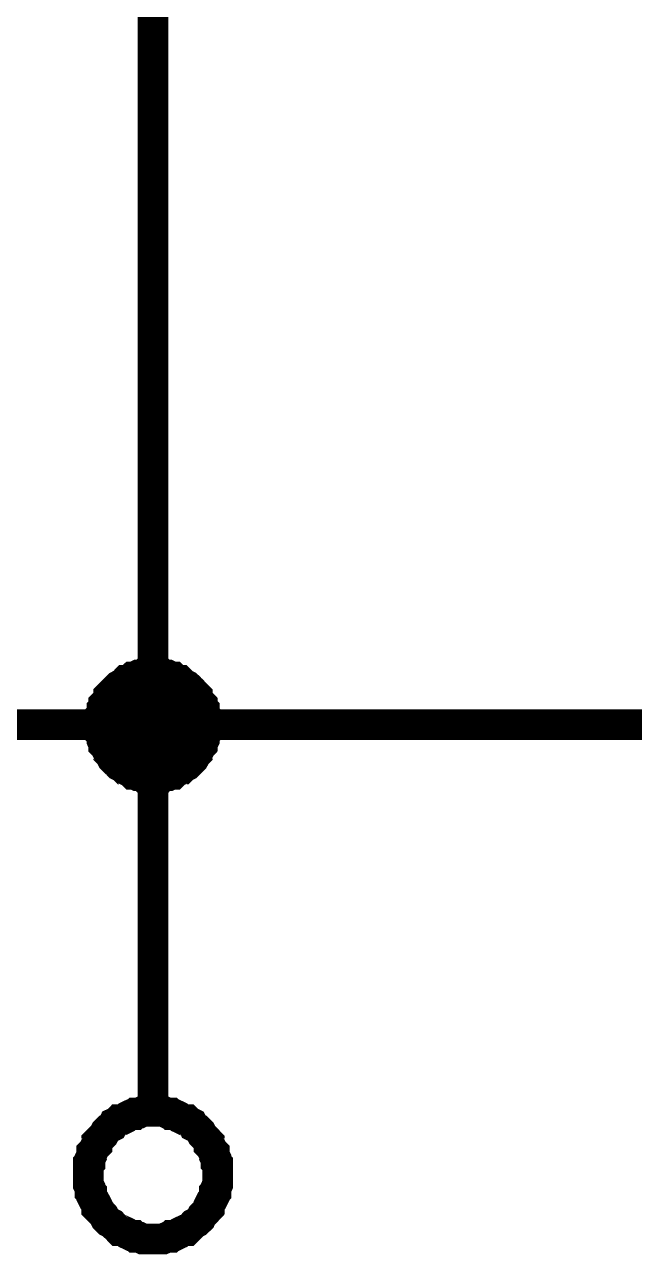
# Model space of a CAD drawing. Header units: millimetres. Extents: x -2024 to 917, y -725 to 13.
# Drawn here: x -1907.67 to -1901.74, y -221.81 to -209.86 of the extents above; entities that cross this region are included whole.
import ezdxf

# ---------------------------------------------------------------- set-up
doc = ezdxf.new("R2010")
doc.units = ezdxf.units.MM

msp = doc.modelspace()

# ---------------------------------------------------------------- linework, layer by layer
at = {"color": 7}
for points, const_width in [([(-1913.916, -216.663), (-1906.419, -216.663), (-1906.419, -201.66), (-1908.918, -201.66)], 0.3), ([(-1906.932, -216.663), (-1906.932, -216.629), (-1906.932, -216.613), (-1906.932, -216.58), (-1906.915, -216.563), (-1906.915, -216.53), (-1906.915, -216.514), (-1906.899, -216.497), (-1906.899, -216.464), (-1906.882, -216.447), (-1906.866, -216.431), (-1906.849, -216.398), (-1906.849, -216.381), (-1906.833, -216.365), (-1906.816, -216.348), (-1906.8, -216.331), (-1906.783, -216.315), (-1906.766, -216.298), (-1906.75, -216.282), (-1906.717, -216.265), (-1906.7, -216.249), (-1906.684, -216.232), (-1906.667, -216.232), (-1906.634, -216.215), (-1906.617, -216.199), (-1906.601, -216.199), (-1906.568, -216.182), (-1906.551, -216.182), (-1906.518, -216.182), (-1906.502, -216.166), (-1906.468, -216.166), (-1906.452, -216.166), (-1906.419, -216.166)], 0.3), ([(-1906.932, -216.663), (-1906.932, -216.629), (-1906.932, -216.613), (-1906.932, -216.58), (-1906.915, -216.563), (-1906.915, -216.53), (-1906.915, -216.514), (-1906.899, -216.497), (-1906.899, -216.464), (-1906.882, -216.447), (-1906.866, -216.431), (-1906.849, -216.398), (-1906.849, -216.381), (-1906.833, -216.365), (-1906.816, -216.348), (-1906.8, -216.331), (-1906.783, -216.315), (-1906.766, -216.298), (-1906.75, -216.282), (-1906.717, -216.265), (-1906.7, -216.249), (-1906.684, -216.232), (-1906.667, -216.232), (-1906.634, -216.215), (-1906.617, -216.199), (-1906.601, -216.199), (-1906.568, -216.182), (-1906.551, -216.182), (-1906.518, -216.182), (-1906.502, -216.166), (-1906.468, -216.166), (-1906.452, -216.166), (-1906.419, -216.166)], 0.3), ([(-1906.932, -216.663), (-1906.932, -216.629), (-1906.932, -216.613), (-1906.932, -216.58), (-1906.915, -216.563), (-1906.915, -216.53), (-1906.915, -216.514), (-1906.899, -216.497), (-1906.899, -216.464), (-1906.882, -216.447), (-1906.866, -216.431), (-1906.849, -216.398), (-1906.849, -216.381), (-1906.833, -216.365), (-1906.816, -216.348), (-1906.8, -216.331), (-1906.783, -216.315), (-1906.766, -216.298), (-1906.75, -216.282), (-1906.717, -216.265), (-1906.7, -216.249), (-1906.684, -216.232), (-1906.667, -216.232), (-1906.634, -216.215), (-1906.617, -216.199), (-1906.601, -216.199), (-1906.568, -216.182), (-1906.551, -216.182), (-1906.518, -216.182), (-1906.502, -216.166), (-1906.468, -216.166), (-1906.452, -216.166), (-1906.419, -216.166)], 0.3), ([(-1906.932, -216.663), (-1906.932, -216.629), (-1906.932, -216.613), (-1906.932, -216.58), (-1906.915, -216.563), (-1906.915, -216.53), (-1906.915, -216.514), (-1906.899, -216.497), (-1906.899, -216.464), (-1906.882, -216.447), (-1906.866, -216.431), (-1906.849, -216.398), (-1906.849, -216.381), (-1906.833, -216.365), (-1906.816, -216.348), (-1906.8, -216.331), (-1906.783, -216.315), (-1906.766, -216.298), (-1906.75, -216.282), (-1906.717, -216.265), (-1906.7, -216.249), (-1906.684, -216.232), (-1906.667, -216.232), (-1906.634, -216.215), (-1906.617, -216.199), (-1906.601, -216.199), (-1906.568, -216.182), (-1906.551, -216.182), (-1906.518, -216.182), (-1906.502, -216.166), (-1906.468, -216.166), (-1906.452, -216.166), (-1906.419, -216.166)], 0.3), ([(-1906.932, -216.663), (-1906.932, -216.629), (-1906.932, -216.613), (-1906.932, -216.58), (-1906.915, -216.563), (-1906.915, -216.53), (-1906.915, -216.514), (-1906.899, -216.497), (-1906.899, -216.464), (-1906.882, -216.447), (-1906.866, -216.431), (-1906.849, -216.398), (-1906.849, -216.381), (-1906.833, -216.365), (-1906.816, -216.348), (-1906.8, -216.331), (-1906.783, -216.315), (-1906.766, -216.298), (-1906.75, -216.282), (-1906.717, -216.265), (-1906.7, -216.249), (-1906.684, -216.232), (-1906.667, -216.232), (-1906.634, -216.215), (-1906.617, -216.199), (-1906.601, -216.199), (-1906.568, -216.182), (-1906.551, -216.182), (-1906.518, -216.182), (-1906.502, -216.166), (-1906.468, -216.166), (-1906.452, -216.166), (-1906.419, -216.166)], 0.3), ([(-1906.932, -216.663), (-1906.932, -216.629), (-1906.932, -216.613), (-1906.932, -216.58), (-1906.915, -216.563), (-1906.915, -216.53), (-1906.915, -216.514), (-1906.899, -216.497), (-1906.899, -216.464), (-1906.882, -216.447), (-1906.866, -216.431), (-1906.849, -216.398), (-1906.849, -216.381), (-1906.833, -216.365), (-1906.816, -216.348), (-1906.8, -216.331), (-1906.783, -216.315), (-1906.766, -216.298), (-1906.75, -216.282), (-1906.717, -216.265), (-1906.7, -216.249), (-1906.684, -216.232), (-1906.667, -216.232), (-1906.634, -216.215), (-1906.617, -216.199), (-1906.601, -216.199), (-1906.568, -216.182), (-1906.551, -216.182), (-1906.518, -216.182), (-1906.502, -216.166), (-1906.468, -216.166), (-1906.452, -216.166), (-1906.419, -216.166)], 0.3), ([(-1906.419, -216.166), (-1906.419, -216.166)], 0.3), ([(-1906.419, -216.166), (-1906.386, -216.166), (-1906.369, -216.166), (-1906.336, -216.166), (-1906.32, -216.182), (-1906.286, -216.182), (-1906.27, -216.182), (-1906.237, -216.199), (-1906.22, -216.199), (-1906.204, -216.215), (-1906.171, -216.232), (-1906.154, -216.232), (-1906.137, -216.249), (-1906.121, -216.265), (-1906.088, -216.282), (-1906.071, -216.298), (-1906.055, -216.315), (-1906.038, -216.331), (-1906.022, -216.348), (-1906.005, -216.365), (-1905.989, -216.381), (-1905.989, -216.398), (-1905.972, -216.431), (-1905.955, -216.447), (-1905.939, -216.464), (-1905.939, -216.497), (-1905.922, -216.514), (-1905.922, -216.53), (-1905.922, -216.563), (-1905.906, -216.58), (-1905.906, -216.613), (-1905.906, -216.629), (-1905.906, -216.663)], 0.3), ([(-1906.419, -216.166), (-1906.419, -216.166)], 0.3), ([(-1906.419, -216.166), (-1906.386, -216.166), (-1906.369, -216.166), (-1906.336, -216.166), (-1906.32, -216.182), (-1906.286, -216.182), (-1906.27, -216.182), (-1906.237, -216.199), (-1906.22, -216.199), (-1906.204, -216.215), (-1906.171, -216.232), (-1906.154, -216.232), (-1906.137, -216.249), (-1906.121, -216.265), (-1906.088, -216.282), (-1906.071, -216.298), (-1906.055, -216.315), (-1906.038, -216.331), (-1906.022, -216.348), (-1906.005, -216.365), (-1905.989, -216.381), (-1905.989, -216.398), (-1905.972, -216.431), (-1905.955, -216.447), (-1905.939, -216.464), (-1905.939, -216.497), (-1905.922, -216.514), (-1905.922, -216.53), (-1905.922, -216.563), (-1905.906, -216.58), (-1905.906, -216.613), (-1905.906, -216.629), (-1905.906, -216.663)], 0.3), ([(-1906.419, -216.166), (-1906.419, -216.166)], 0.3), ([(-1906.419, -216.166), (-1906.386, -216.166), (-1906.369, -216.166), (-1906.336, -216.166), (-1906.32, -216.182), (-1906.286, -216.182), (-1906.27, -216.182), (-1906.237, -216.199), (-1906.22, -216.199), (-1906.204, -216.215), (-1906.171, -216.232), (-1906.154, -216.232), (-1906.137, -216.249), (-1906.121, -216.265), (-1906.088, -216.282), (-1906.071, -216.298), (-1906.055, -216.315), (-1906.038, -216.331), (-1906.022, -216.348), (-1906.005, -216.365), (-1905.989, -216.381), (-1905.989, -216.398), (-1905.972, -216.431), (-1905.955, -216.447), (-1905.939, -216.464), (-1905.939, -216.497), (-1905.922, -216.514), (-1905.922, -216.53), (-1905.922, -216.563), (-1905.906, -216.58), (-1905.906, -216.613), (-1905.906, -216.629), (-1905.906, -216.663)], 0.3), ([(-1906.419, -216.166), (-1906.419, -216.166)], 0.3), ([(-1906.419, -216.166), (-1906.386, -216.166), (-1906.369, -216.166), (-1906.336, -216.166), (-1906.32, -216.182), (-1906.286, -216.182), (-1906.27, -216.182), (-1906.237, -216.199), (-1906.22, -216.199), (-1906.204, -216.215), (-1906.171, -216.232), (-1906.154, -216.232), (-1906.137, -216.249), (-1906.121, -216.265), (-1906.088, -216.282), (-1906.071, -216.298), (-1906.055, -216.315), (-1906.038, -216.331), (-1906.022, -216.348), (-1906.005, -216.365), (-1905.989, -216.381), (-1905.989, -216.398), (-1905.972, -216.431), (-1905.955, -216.447), (-1905.939, -216.464), (-1905.939, -216.497), (-1905.922, -216.514), (-1905.922, -216.53), (-1905.922, -216.563), (-1905.906, -216.58), (-1905.906, -216.613), (-1905.906, -216.629), (-1905.906, -216.663)], 0.3), ([(-1906.419, -216.166), (-1906.419, -216.166)], 0.3), ([(-1906.419, -216.166), (-1906.386, -216.166), (-1906.369, -216.166), (-1906.336, -216.166), (-1906.32, -216.182), (-1906.286, -216.182), (-1906.27, -216.182), (-1906.237, -216.199), (-1906.22, -216.199), (-1906.204, -216.215), (-1906.171, -216.232), (-1906.154, -216.232), (-1906.137, -216.249), (-1906.121, -216.265), (-1906.088, -216.282), (-1906.071, -216.298), (-1906.055, -216.315), (-1906.038, -216.331), (-1906.022, -216.348), (-1906.005, -216.365), (-1905.989, -216.381), (-1905.989, -216.398), (-1905.972, -216.431), (-1905.955, -216.447), (-1905.939, -216.464), (-1905.939, -216.497), (-1905.922, -216.514), (-1905.922, -216.53), (-1905.922, -216.563), (-1905.906, -216.58), (-1905.906, -216.613), (-1905.906, -216.629), (-1905.906, -216.663)], 0.3), ([(-1906.419, -216.166), (-1906.419, -216.166)], 0.3), ([(-1906.419, -216.166), (-1906.386, -216.166), (-1906.369, -216.166), (-1906.336, -216.166), (-1906.32, -216.182), (-1906.286, -216.182), (-1906.27, -216.182), (-1906.237, -216.199), (-1906.22, -216.199), (-1906.204, -216.215), (-1906.171, -216.232), (-1906.154, -216.232), (-1906.137, -216.249), (-1906.121, -216.265), (-1906.088, -216.282), (-1906.071, -216.298), (-1906.055, -216.315), (-1906.038, -216.331), (-1906.022, -216.348), (-1906.005, -216.365), (-1905.989, -216.381), (-1905.989, -216.398), (-1905.972, -216.431), (-1905.955, -216.447), (-1905.939, -216.464), (-1905.939, -216.497), (-1905.922, -216.514), (-1905.922, -216.53), (-1905.922, -216.563), (-1905.906, -216.58), (-1905.906, -216.613), (-1905.906, -216.629), (-1905.906, -216.663)], 0.3), ([(-1906.932, -216.663), (-1906.932, -216.629), (-1906.932, -216.613), (-1906.932, -216.58), (-1906.915, -216.563), (-1906.915, -216.53), (-1906.915, -216.514), (-1906.899, -216.497), (-1906.899, -216.464), (-1906.882, -216.447), (-1906.866, -216.431), (-1906.849, -216.398), (-1906.849, -216.381), (-1906.833, -216.365), (-1906.816, -216.348), (-1906.8, -216.331), (-1906.783, -216.315), (-1906.766, -216.298), (-1906.75, -216.282), (-1906.717, -216.265), (-1906.7, -216.249), (-1906.684, -216.232), (-1906.667, -216.232), (-1906.634, -216.215), (-1906.617, -216.199), (-1906.601, -216.199), (-1906.568, -216.182), (-1906.551, -216.182), (-1906.518, -216.182), (-1906.502, -216.166), (-1906.468, -216.166), (-1906.452, -216.166), (-1906.419, -216.166)], 0.0991), ([(-1906.932, -216.663), (-1906.932, -216.629), (-1906.932, -216.613), (-1906.932, -216.58), (-1906.915, -216.563), (-1906.915, -216.53), (-1906.915, -216.514), (-1906.899, -216.497), (-1906.899, -216.464), (-1906.882, -216.447), (-1906.866, -216.431), (-1906.849, -216.398), (-1906.849, -216.381), (-1906.833, -216.365), (-1906.816, -216.348), (-1906.8, -216.331), (-1906.783, -216.315), (-1906.766, -216.298), (-1906.75, -216.282), (-1906.717, -216.265), (-1906.7, -216.249), (-1906.684, -216.232), (-1906.667, -216.232), (-1906.634, -216.215), (-1906.617, -216.199), (-1906.601, -216.199), (-1906.568, -216.182), (-1906.551, -216.182), (-1906.518, -216.182), (-1906.502, -216.166), (-1906.468, -216.166), (-1906.452, -216.166), (-1906.419, -216.166)], 0.0991), ([(-1906.932, -216.663), (-1906.932, -216.629), (-1906.932, -216.613), (-1906.932, -216.58), (-1906.915, -216.563), (-1906.915, -216.53), (-1906.915, -216.514), (-1906.899, -216.497), (-1906.899, -216.464), (-1906.882, -216.447), (-1906.866, -216.431), (-1906.849, -216.398), (-1906.849, -216.381), (-1906.833, -216.365), (-1906.816, -216.348), (-1906.8, -216.331), (-1906.783, -216.315), (-1906.766, -216.298), (-1906.75, -216.282), (-1906.717, -216.265), (-1906.7, -216.249), (-1906.684, -216.232), (-1906.667, -216.232), (-1906.634, -216.215), (-1906.617, -216.199), (-1906.601, -216.199), (-1906.568, -216.182), (-1906.551, -216.182), (-1906.518, -216.182), (-1906.502, -216.166), (-1906.468, -216.166), (-1906.452, -216.166), (-1906.419, -216.166)], 0.0991), ([(-1906.932, -216.663), (-1906.932, -216.629), (-1906.932, -216.613), (-1906.932, -216.58), (-1906.915, -216.563), (-1906.915, -216.53), (-1906.915, -216.514), (-1906.899, -216.497), (-1906.899, -216.464), (-1906.882, -216.447), (-1906.866, -216.431), (-1906.849, -216.398), (-1906.849, -216.381), (-1906.833, -216.365), (-1906.816, -216.348), (-1906.8, -216.331), (-1906.783, -216.315), (-1906.766, -216.298), (-1906.75, -216.282), (-1906.717, -216.265), (-1906.7, -216.249), (-1906.684, -216.232), (-1906.667, -216.232), (-1906.634, -216.215), (-1906.617, -216.199), (-1906.601, -216.199), (-1906.568, -216.182), (-1906.551, -216.182), (-1906.518, -216.182), (-1906.502, -216.166), (-1906.468, -216.166), (-1906.452, -216.166), (-1906.419, -216.166)], 0.0991), ([(-1906.932, -216.663), (-1906.932, -216.629), (-1906.932, -216.613), (-1906.932, -216.58), (-1906.915, -216.563), (-1906.915, -216.53), (-1906.915, -216.514), (-1906.899, -216.497), (-1906.899, -216.464), (-1906.882, -216.447), (-1906.866, -216.431), (-1906.849, -216.398), (-1906.849, -216.381), (-1906.833, -216.365), (-1906.816, -216.348), (-1906.8, -216.331), (-1906.783, -216.315), (-1906.766, -216.298), (-1906.75, -216.282), (-1906.717, -216.265), (-1906.7, -216.249), (-1906.684, -216.232), (-1906.667, -216.232), (-1906.634, -216.215), (-1906.617, -216.199), (-1906.601, -216.199), (-1906.568, -216.182), (-1906.551, -216.182), (-1906.518, -216.182), (-1906.502, -216.166), (-1906.468, -216.166), (-1906.452, -216.166), (-1906.419, -216.166)], 0.0991), ([(-1906.932, -216.663), (-1906.932, -216.629), (-1906.932, -216.613), (-1906.932, -216.58), (-1906.915, -216.563), (-1906.915, -216.53), (-1906.915, -216.514), (-1906.899, -216.497), (-1906.899, -216.464), (-1906.882, -216.447), (-1906.866, -216.431), (-1906.849, -216.398), (-1906.849, -216.381), (-1906.833, -216.365), (-1906.816, -216.348), (-1906.8, -216.331), (-1906.783, -216.315), (-1906.766, -216.298), (-1906.75, -216.282), (-1906.717, -216.265), (-1906.7, -216.249), (-1906.684, -216.232), (-1906.667, -216.232), (-1906.634, -216.215), (-1906.617, -216.199), (-1906.601, -216.199), (-1906.568, -216.182), (-1906.551, -216.182), (-1906.518, -216.182), (-1906.502, -216.166), (-1906.468, -216.166), (-1906.452, -216.166), (-1906.419, -216.166)], 0.0991), ([(-1906.419, -216.166), (-1906.419, -216.166)], 0.0991), ([(-1906.419, -216.166), (-1906.386, -216.166), (-1906.369, -216.166), (-1906.336, -216.166), (-1906.32, -216.182), (-1906.286, -216.182), (-1906.27, -216.182), (-1906.237, -216.199), (-1906.22, -216.199), (-1906.204, -216.215), (-1906.171, -216.232), (-1906.154, -216.232), (-1906.137, -216.249), (-1906.121, -216.265), (-1906.088, -216.282), (-1906.071, -216.298), (-1906.055, -216.315), (-1906.038, -216.331), (-1906.022, -216.348), (-1906.005, -216.365), (-1905.989, -216.381), (-1905.989, -216.398), (-1905.972, -216.431), (-1905.955, -216.447), (-1905.939, -216.464), (-1905.939, -216.497), (-1905.922, -216.514), (-1905.922, -216.53), (-1905.922, -216.563), (-1905.906, -216.58), (-1905.906, -216.613), (-1905.906, -216.629), (-1905.906, -216.663)], 0.0991), ([(-1906.419, -216.166), (-1906.419, -216.166)], 0.0991), ([(-1906.419, -216.166), (-1906.386, -216.166), (-1906.369, -216.166), (-1906.336, -216.166), (-1906.32, -216.182), (-1906.286, -216.182), (-1906.27, -216.182), (-1906.237, -216.199), (-1906.22, -216.199), (-1906.204, -216.215), (-1906.171, -216.232), (-1906.154, -216.232), (-1906.137, -216.249), (-1906.121, -216.265), (-1906.088, -216.282), (-1906.071, -216.298), (-1906.055, -216.315), (-1906.038, -216.331), (-1906.022, -216.348), (-1906.005, -216.365), (-1905.989, -216.381), (-1905.989, -216.398), (-1905.972, -216.431), (-1905.955, -216.447), (-1905.939, -216.464), (-1905.939, -216.497), (-1905.922, -216.514), (-1905.922, -216.53), (-1905.922, -216.563), (-1905.906, -216.58), (-1905.906, -216.613), (-1905.906, -216.629), (-1905.906, -216.663)], 0.0991), ([(-1906.419, -216.166), (-1906.419, -216.166)], 0.0991), ([(-1906.419, -216.166), (-1906.386, -216.166), (-1906.369, -216.166), (-1906.336, -216.166), (-1906.32, -216.182), (-1906.286, -216.182), (-1906.27, -216.182), (-1906.237, -216.199), (-1906.22, -216.199), (-1906.204, -216.215), (-1906.171, -216.232), (-1906.154, -216.232), (-1906.137, -216.249), (-1906.121, -216.265), (-1906.088, -216.282), (-1906.071, -216.298), (-1906.055, -216.315), (-1906.038, -216.331), (-1906.022, -216.348), (-1906.005, -216.365), (-1905.989, -216.381), (-1905.989, -216.398), (-1905.972, -216.431), (-1905.955, -216.447), (-1905.939, -216.464), (-1905.939, -216.497), (-1905.922, -216.514), (-1905.922, -216.53), (-1905.922, -216.563), (-1905.906, -216.58), (-1905.906, -216.613), (-1905.906, -216.629), (-1905.906, -216.663)], 0.0991), ([(-1906.419, -216.166), (-1906.419, -216.166)], 0.0991), ([(-1906.419, -216.166), (-1906.386, -216.166), (-1906.369, -216.166), (-1906.336, -216.166), (-1906.32, -216.182), (-1906.286, -216.182), (-1906.27, -216.182), (-1906.237, -216.199), (-1906.22, -216.199), (-1906.204, -216.215), (-1906.171, -216.232), (-1906.154, -216.232), (-1906.137, -216.249), (-1906.121, -216.265), (-1906.088, -216.282), (-1906.071, -216.298), (-1906.055, -216.315), (-1906.038, -216.331), (-1906.022, -216.348), (-1906.005, -216.365), (-1905.989, -216.381), (-1905.989, -216.398), (-1905.972, -216.431), (-1905.955, -216.447), (-1905.939, -216.464), (-1905.939, -216.497), (-1905.922, -216.514), (-1905.922, -216.53), (-1905.922, -216.563), (-1905.906, -216.58), (-1905.906, -216.613), (-1905.906, -216.629), (-1905.906, -216.663)], 0.0991), ([(-1906.419, -216.166), (-1906.419, -216.166)], 0.0991), ([(-1906.419, -216.166), (-1906.386, -216.166), (-1906.369, -216.166), (-1906.336, -216.166), (-1906.32, -216.182), (-1906.286, -216.182), (-1906.27, -216.182), (-1906.237, -216.199), (-1906.22, -216.199), (-1906.204, -216.215), (-1906.171, -216.232), (-1906.154, -216.232), (-1906.137, -216.249), (-1906.121, -216.265), (-1906.088, -216.282), (-1906.071, -216.298), (-1906.055, -216.315), (-1906.038, -216.331), (-1906.022, -216.348), (-1906.005, -216.365), (-1905.989, -216.381), (-1905.989, -216.398), (-1905.972, -216.431), (-1905.955, -216.447), (-1905.939, -216.464), (-1905.939, -216.497), (-1905.922, -216.514), (-1905.922, -216.53), (-1905.922, -216.563), (-1905.906, -216.58), (-1905.906, -216.613), (-1905.906, -216.629), (-1905.906, -216.663)], 0.0991), ([(-1906.419, -216.166), (-1906.419, -216.166)], 0.0991), ([(-1906.419, -216.166), (-1906.386, -216.166), (-1906.369, -216.166), (-1906.336, -216.166), (-1906.32, -216.182), (-1906.286, -216.182), (-1906.27, -216.182), (-1906.237, -216.199), (-1906.22, -216.199), (-1906.204, -216.215), (-1906.171, -216.232), (-1906.154, -216.232), (-1906.137, -216.249), (-1906.121, -216.265), (-1906.088, -216.282), (-1906.071, -216.298), (-1906.055, -216.315), (-1906.038, -216.331), (-1906.022, -216.348), (-1906.005, -216.365), (-1905.989, -216.381), (-1905.989, -216.398), (-1905.972, -216.431), (-1905.955, -216.447), (-1905.939, -216.464), (-1905.939, -216.497), (-1905.922, -216.514), (-1905.922, -216.53), (-1905.922, -216.563), (-1905.906, -216.58), (-1905.906, -216.613), (-1905.906, -216.629), (-1905.906, -216.663)], 0.0991), ([(-1906.419, -217.176), (-1906.452, -217.176), (-1906.468, -217.176), (-1906.502, -217.176), (-1906.518, -217.159), (-1906.551, -217.159), (-1906.568, -217.159), (-1906.601, -217.143), (-1906.617, -217.143), (-1906.634, -217.126), (-1906.667, -217.11), (-1906.684, -217.093), (-1906.7, -217.093), (-1906.717, -217.077), (-1906.75, -217.06), (-1906.766, -217.043), (-1906.783, -217.027), (-1906.8, -217.01), (-1906.816, -216.994), (-1906.833, -216.961), (-1906.849, -216.944), (-1906.849, -216.928), (-1906.866, -216.911), (-1906.882, -216.878), (-1906.899, -216.861), (-1906.899, -216.845), (-1906.915, -216.812), (-1906.915, -216.795), (-1906.915, -216.762), (-1906.932, -216.745), (-1906.932, -216.712), (-1906.932, -216.696), (-1906.932, -216.663)], 0.3), ([(-1906.932, -216.663), (-1906.932, -216.663)], 0.3), ([(-1906.419, -217.176), (-1906.452, -217.176), (-1906.468, -217.176), (-1906.502, -217.176), (-1906.518, -217.159), (-1906.551, -217.159), (-1906.568, -217.159), (-1906.601, -217.143), (-1906.617, -217.143), (-1906.634, -217.126), (-1906.667, -217.11), (-1906.684, -217.093), (-1906.7, -217.093), (-1906.717, -217.077), (-1906.75, -217.06), (-1906.766, -217.043), (-1906.783, -217.027), (-1906.8, -217.01), (-1906.816, -216.994), (-1906.833, -216.961), (-1906.849, -216.944), (-1906.849, -216.928), (-1906.866, -216.911), (-1906.882, -216.878), (-1906.899, -216.861), (-1906.899, -216.845), (-1906.915, -216.812), (-1906.915, -216.795), (-1906.915, -216.762), (-1906.932, -216.745), (-1906.932, -216.712), (-1906.932, -216.696), (-1906.932, -216.663)], 0.3), ([(-1906.932, -216.663), (-1906.932, -216.663)], 0.3), ([(-1906.419, -217.176), (-1906.452, -217.176), (-1906.468, -217.176), (-1906.502, -217.176), (-1906.518, -217.159), (-1906.551, -217.159), (-1906.568, -217.159), (-1906.601, -217.143), (-1906.617, -217.143), (-1906.634, -217.126), (-1906.667, -217.11), (-1906.684, -217.093), (-1906.7, -217.093), (-1906.717, -217.077), (-1906.75, -217.06), (-1906.766, -217.043), (-1906.783, -217.027), (-1906.8, -217.01), (-1906.816, -216.994), (-1906.833, -216.961), (-1906.849, -216.944), (-1906.849, -216.928), (-1906.866, -216.911), (-1906.882, -216.878), (-1906.899, -216.861), (-1906.899, -216.845), (-1906.915, -216.812), (-1906.915, -216.795), (-1906.915, -216.762), (-1906.932, -216.745), (-1906.932, -216.712), (-1906.932, -216.696), (-1906.932, -216.663)], 0.3), ([(-1906.932, -216.663), (-1906.932, -216.663)], 0.3), ([(-1906.419, -217.176), (-1906.452, -217.176), (-1906.468, -217.176), (-1906.502, -217.176), (-1906.518, -217.159), (-1906.551, -217.159), (-1906.568, -217.159), (-1906.601, -217.143), (-1906.617, -217.143), (-1906.634, -217.126), (-1906.667, -217.11), (-1906.684, -217.093), (-1906.7, -217.093), (-1906.717, -217.077), (-1906.75, -217.06), (-1906.766, -217.043), (-1906.783, -217.027), (-1906.8, -217.01), (-1906.816, -216.994), (-1906.833, -216.961), (-1906.849, -216.944), (-1906.849, -216.928), (-1906.866, -216.911), (-1906.882, -216.878), (-1906.899, -216.861), (-1906.899, -216.845), (-1906.915, -216.812), (-1906.915, -216.795), (-1906.915, -216.762), (-1906.932, -216.745), (-1906.932, -216.712), (-1906.932, -216.696), (-1906.932, -216.663)], 0.3), ([(-1906.932, -216.663), (-1906.932, -216.663)], 0.3), ([(-1906.419, -217.176), (-1906.452, -217.176), (-1906.468, -217.176), (-1906.502, -217.176), (-1906.518, -217.159), (-1906.551, -217.159), (-1906.568, -217.159), (-1906.601, -217.143), (-1906.617, -217.143), (-1906.634, -217.126), (-1906.667, -217.11), (-1906.684, -217.093), (-1906.7, -217.093), (-1906.717, -217.077), (-1906.75, -217.06), (-1906.766, -217.043), (-1906.783, -217.027), (-1906.8, -217.01), (-1906.816, -216.994), (-1906.833, -216.961), (-1906.849, -216.944), (-1906.849, -216.928), (-1906.866, -216.911), (-1906.882, -216.878), (-1906.899, -216.861), (-1906.899, -216.845), (-1906.915, -216.812), (-1906.915, -216.795), (-1906.915, -216.762), (-1906.932, -216.745), (-1906.932, -216.712), (-1906.932, -216.696), (-1906.932, -216.663)], 0.3), ([(-1906.932, -216.663), (-1906.932, -216.663)], 0.3), ([(-1906.419, -217.176), (-1906.452, -217.176), (-1906.468, -217.176), (-1906.502, -217.176), (-1906.518, -217.159), (-1906.551, -217.159), (-1906.568, -217.159), (-1906.601, -217.143), (-1906.617, -217.143), (-1906.634, -217.126), (-1906.667, -217.11), (-1906.684, -217.093), (-1906.7, -217.093), (-1906.717, -217.077), (-1906.75, -217.06), (-1906.766, -217.043), (-1906.783, -217.027), (-1906.8, -217.01), (-1906.816, -216.994), (-1906.833, -216.961), (-1906.849, -216.944), (-1906.849, -216.928), (-1906.866, -216.911), (-1906.882, -216.878), (-1906.899, -216.861), (-1906.899, -216.845), (-1906.915, -216.812), (-1906.915, -216.795), (-1906.915, -216.762), (-1906.932, -216.745), (-1906.932, -216.712), (-1906.932, -216.696), (-1906.932, -216.663)], 0.3), ([(-1906.932, -216.663), (-1906.932, -216.663)], 0.3), ([(-1905.906, -216.663), (-1905.906, -216.696), (-1905.906, -216.712), (-1905.906, -216.745), (-1905.922, -216.762), (-1905.922, -216.795), (-1905.922, -216.812), (-1905.939, -216.845), (-1905.939, -216.861), (-1905.955, -216.878), (-1905.972, -216.911), (-1905.989, -216.928), (-1905.989, -216.944), (-1906.005, -216.961), (-1906.022, -216.994), (-1906.038, -217.01), (-1906.055, -217.027), (-1906.071, -217.043), (-1906.088, -217.06), (-1906.121, -217.077), (-1906.137, -217.093), (-1906.154, -217.093), (-1906.171, -217.11), (-1906.204, -217.126), (-1906.22, -217.143), (-1906.237, -217.143), (-1906.27, -217.159), (-1906.286, -217.159), (-1906.32, -217.159), (-1906.336, -217.176), (-1906.369, -217.176), (-1906.386, -217.176), (-1906.419, -217.176)], 0.3), ([(-1906.419, -216.663), (-1903.92, -216.663)], 0.3), ([(-1905.906, -216.663), (-1905.906, -216.696), (-1905.906, -216.712), (-1905.906, -216.745), (-1905.922, -216.762), (-1905.922, -216.795), (-1905.922, -216.812), (-1905.939, -216.845), (-1905.939, -216.861), (-1905.955, -216.878), (-1905.972, -216.911), (-1905.989, -216.928), (-1905.989, -216.944), (-1906.005, -216.961), (-1906.022, -216.994), (-1906.038, -217.01), (-1906.055, -217.027), (-1906.071, -217.043), (-1906.088, -217.06), (-1906.121, -217.077), (-1906.137, -217.093), (-1906.154, -217.093), (-1906.171, -217.11), (-1906.204, -217.126), (-1906.22, -217.143), (-1906.237, -217.143), (-1906.27, -217.159), (-1906.286, -217.159), (-1906.32, -217.159), (-1906.336, -217.176), (-1906.369, -217.176), (-1906.386, -217.176), (-1906.419, -217.176)], 0.3), ([(-1906.419, -219.163), (-1906.419, -216.663)], 0.3), ([(-1905.906, -216.663), (-1905.906, -216.696), (-1905.906, -216.712), (-1905.906, -216.745), (-1905.922, -216.762), (-1905.922, -216.795), (-1905.922, -216.812), (-1905.939, -216.845), (-1905.939, -216.861), (-1905.955, -216.878), (-1905.972, -216.911), (-1905.989, -216.928), (-1905.989, -216.944), (-1906.005, -216.961), (-1906.022, -216.994), (-1906.038, -217.01), (-1906.055, -217.027), (-1906.071, -217.043), (-1906.088, -217.06), (-1906.121, -217.077), (-1906.137, -217.093), (-1906.154, -217.093), (-1906.171, -217.11), (-1906.204, -217.126), (-1906.22, -217.143), (-1906.237, -217.143), (-1906.27, -217.159), (-1906.286, -217.159), (-1906.32, -217.159), (-1906.336, -217.176), (-1906.369, -217.176), (-1906.386, -217.176), (-1906.419, -217.176)], 0.3), ([(-1905.906, -216.663), (-1905.906, -216.696), (-1905.906, -216.712), (-1905.906, -216.745), (-1905.922, -216.762), (-1905.922, -216.795), (-1905.922, -216.812), (-1905.939, -216.845), (-1905.939, -216.861), (-1905.955, -216.878), (-1905.972, -216.911), (-1905.989, -216.928), (-1905.989, -216.944), (-1906.005, -216.961), (-1906.022, -216.994), (-1906.038, -217.01), (-1906.055, -217.027), (-1906.071, -217.043), (-1906.088, -217.06), (-1906.121, -217.077), (-1906.137, -217.093), (-1906.154, -217.093), (-1906.171, -217.11), (-1906.204, -217.126), (-1906.22, -217.143), (-1906.237, -217.143), (-1906.27, -217.159), (-1906.286, -217.159), (-1906.32, -217.159), (-1906.336, -217.176), (-1906.369, -217.176), (-1906.386, -217.176), (-1906.419, -217.176)], 0.3), ([(-1905.906, -216.663), (-1905.906, -216.696), (-1905.906, -216.712), (-1905.906, -216.745), (-1905.922, -216.762), (-1905.922, -216.795), (-1905.922, -216.812), (-1905.939, -216.845), (-1905.939, -216.861), (-1905.955, -216.878), (-1905.972, -216.911), (-1905.989, -216.928), (-1905.989, -216.944), (-1906.005, -216.961), (-1906.022, -216.994), (-1906.038, -217.01), (-1906.055, -217.027), (-1906.071, -217.043), (-1906.088, -217.06), (-1906.121, -217.077), (-1906.137, -217.093), (-1906.154, -217.093), (-1906.171, -217.11), (-1906.204, -217.126), (-1906.22, -217.143), (-1906.237, -217.143), (-1906.27, -217.159), (-1906.286, -217.159), (-1906.32, -217.159), (-1906.336, -217.176), (-1906.369, -217.176), (-1906.386, -217.176), (-1906.419, -217.176)], 0.3), ([(-1905.906, -216.663), (-1905.906, -216.696), (-1905.906, -216.712), (-1905.906, -216.745), (-1905.922, -216.762), (-1905.922, -216.795), (-1905.922, -216.812), (-1905.939, -216.845), (-1905.939, -216.861), (-1905.955, -216.878), (-1905.972, -216.911), (-1905.989, -216.928), (-1905.989, -216.944), (-1906.005, -216.961), (-1906.022, -216.994), (-1906.038, -217.01), (-1906.055, -217.027), (-1906.071, -217.043), (-1906.088, -217.06), (-1906.121, -217.077), (-1906.137, -217.093), (-1906.154, -217.093), (-1906.171, -217.11), (-1906.204, -217.126), (-1906.22, -217.143), (-1906.237, -217.143), (-1906.27, -217.159), (-1906.286, -217.159), (-1906.32, -217.159), (-1906.336, -217.176), (-1906.369, -217.176), (-1906.386, -217.176), (-1906.419, -217.176)], 0.3), ([(-1905.906, -216.663), (-1905.906, -216.663), (-1905.906, -216.663), (-1905.906, -216.663), (-1905.906, -216.663), (-1905.906, -216.663), (-1905.906, -216.663), (-1905.906, -216.663), (-1905.906, -216.663), (-1905.906, -216.663), (-1905.906, -216.663), (-1905.906, -216.663), (-1905.906, -216.663), (-1905.906, -216.663), (-1905.906, -216.663), (-1905.906, -216.663), (-1905.906, -216.663), (-1905.906, -216.663), (-1905.906, -216.663), (-1905.906, -216.663), (-1905.906, -216.663), (-1905.906, -216.663), (-1905.906, -216.663), (-1905.906, -216.663), (-1905.906, -216.663), (-1905.906, -216.663), (-1905.906, -216.663), (-1905.906, -216.663), (-1905.906, -216.663), (-1905.906, -216.663), (-1905.906, -216.663), (-1905.906, -216.663), (-1905.906, -216.663)], 0.3), ([(-1905.906, -216.663), (-1905.906, -216.663)], 0.3), ([(-1905.906, -216.663), (-1905.906, -216.663), (-1905.906, -216.663), (-1905.906, -216.663), (-1905.906, -216.663), (-1905.906, -216.663), (-1905.906, -216.663), (-1905.906, -216.663), (-1905.906, -216.663), (-1905.906, -216.663), (-1905.906, -216.663), (-1905.906, -216.663), (-1905.906, -216.663), (-1905.906, -216.663), (-1905.906, -216.663), (-1905.906, -216.663), (-1905.906, -216.663), (-1905.906, -216.663), (-1905.906, -216.663), (-1905.906, -216.663), (-1905.906, -216.663), (-1905.906, -216.663), (-1905.906, -216.663), (-1905.906, -216.663), (-1905.906, -216.663), (-1905.906, -216.663), (-1905.906, -216.663), (-1905.906, -216.663), (-1905.906, -216.663), (-1905.906, -216.663), (-1905.906, -216.663), (-1905.906, -216.663), (-1905.906, -216.663)], 0.3), ([(-1905.906, -216.663), (-1905.906, -216.663)], 0.3), ([(-1905.906, -216.663), (-1905.906, -216.663), (-1905.906, -216.663), (-1905.906, -216.663), (-1905.906, -216.663), (-1905.906, -216.663), (-1905.906, -216.663), (-1905.906, -216.663), (-1905.906, -216.663), (-1905.906, -216.663), (-1905.906, -216.663), (-1905.906, -216.663), (-1905.906, -216.663), (-1905.906, -216.663), (-1905.906, -216.663), (-1905.906, -216.663), (-1905.906, -216.663), (-1905.906, -216.663), (-1905.906, -216.663), (-1905.906, -216.663), (-1905.906, -216.663), (-1905.906, -216.663), (-1905.906, -216.663), (-1905.906, -216.663), (-1905.906, -216.663), (-1905.906, -216.663), (-1905.906, -216.663), (-1905.906, -216.663), (-1905.906, -216.663), (-1905.906, -216.663), (-1905.906, -216.663), (-1905.906, -216.663), (-1905.906, -216.663)], 0.3), ([(-1905.906, -216.663), (-1905.906, -216.663)], 0.3), ([(-1905.906, -216.663), (-1905.906, -216.663), (-1905.906, -216.663), (-1905.906, -216.663), (-1905.906, -216.663), (-1905.906, -216.663), (-1905.906, -216.663), (-1905.906, -216.663), (-1905.906, -216.663), (-1905.906, -216.663), (-1905.906, -216.663), (-1905.906, -216.663), (-1905.906, -216.663), (-1905.906, -216.663), (-1905.906, -216.663), (-1905.906, -216.663), (-1905.906, -216.663), (-1905.906, -216.663), (-1905.906, -216.663), (-1905.906, -216.663), (-1905.906, -216.663), (-1905.906, -216.663), (-1905.906, -216.663), (-1905.906, -216.663), (-1905.906, -216.663), (-1905.906, -216.663), (-1905.906, -216.663), (-1905.906, -216.663), (-1905.906, -216.663), (-1905.906, -216.663), (-1905.906, -216.663), (-1905.906, -216.663), (-1905.906, -216.663)], 0.3), ([(-1905.906, -216.663), (-1905.906, -216.663)], 0.3), ([(-1905.906, -216.663), (-1905.906, -216.663), (-1905.906, -216.663), (-1905.906, -216.663), (-1905.906, -216.663), (-1905.906, -216.663), (-1905.906, -216.663), (-1905.906, -216.663), (-1905.906, -216.663), (-1905.906, -216.663), (-1905.906, -216.663), (-1905.906, -216.663), (-1905.906, -216.663), (-1905.906, -216.663), (-1905.906, -216.663), (-1905.906, -216.663), (-1905.906, -216.663), (-1905.906, -216.663), (-1905.906, -216.663), (-1905.906, -216.663), (-1905.906, -216.663), (-1905.906, -216.663), (-1905.906, -216.663), (-1905.906, -216.663), (-1905.906, -216.663), (-1905.906, -216.663), (-1905.906, -216.663), (-1905.906, -216.663), (-1905.906, -216.663), (-1905.906, -216.663), (-1905.906, -216.663), (-1905.906, -216.663), (-1905.906, -216.663)], 0.3), ([(-1905.906, -216.663), (-1905.906, -216.663)], 0.3), ([(-1905.906, -216.663), (-1905.906, -216.663), (-1905.906, -216.663), (-1905.906, -216.663), (-1905.906, -216.663), (-1905.906, -216.663), (-1905.906, -216.663), (-1905.906, -216.663), (-1905.906, -216.663), (-1905.906, -216.663), (-1905.906, -216.663), (-1905.906, -216.663), (-1905.906, -216.663), (-1905.906, -216.663), (-1905.906, -216.663), (-1905.906, -216.663), (-1905.906, -216.663), (-1905.906, -216.663), (-1905.906, -216.663), (-1905.906, -216.663), (-1905.906, -216.663), (-1905.906, -216.663), (-1905.906, -216.663), (-1905.906, -216.663), (-1905.906, -216.663), (-1905.906, -216.663), (-1905.906, -216.663), (-1905.906, -216.663), (-1905.906, -216.663), (-1905.906, -216.663), (-1905.906, -216.663), (-1905.906, -216.663), (-1905.906, -216.663)], 0.3), ([(-1905.906, -216.663), (-1905.906, -216.663)], 0.3), ([(-1901.42, -216.663), (-1903.92, -216.663)], 0.3), ([(-1906.419, -217.176), (-1906.452, -217.176), (-1906.468, -217.176), (-1906.502, -217.176), (-1906.518, -217.159), (-1906.551, -217.159), (-1906.568, -217.159), (-1906.601, -217.143), (-1906.617, -217.143), (-1906.634, -217.126), (-1906.667, -217.11), (-1906.684, -217.093), (-1906.7, -217.093), (-1906.717, -217.077), (-1906.75, -217.06), (-1906.766, -217.043), (-1906.783, -217.027), (-1906.8, -217.01), (-1906.816, -216.994), (-1906.833, -216.961), (-1906.849, -216.944), (-1906.849, -216.928), (-1906.866, -216.911), (-1906.882, -216.878), (-1906.899, -216.861), (-1906.899, -216.845), (-1906.915, -216.812), (-1906.915, -216.795), (-1906.915, -216.762), (-1906.932, -216.745), (-1906.932, -216.712), (-1906.932, -216.696), (-1906.932, -216.663)], 0.0991), ([(-1906.932, -216.663), (-1906.932, -216.663)], 0.0991), ([(-1906.419, -217.176), (-1906.452, -217.176), (-1906.468, -217.176), (-1906.502, -217.176), (-1906.518, -217.159), (-1906.551, -217.159), (-1906.568, -217.159), (-1906.601, -217.143), (-1906.617, -217.143), (-1906.634, -217.126), (-1906.667, -217.11), (-1906.684, -217.093), (-1906.7, -217.093), (-1906.717, -217.077), (-1906.75, -217.06), (-1906.766, -217.043), (-1906.783, -217.027), (-1906.8, -217.01), (-1906.816, -216.994), (-1906.833, -216.961), (-1906.849, -216.944), (-1906.849, -216.928), (-1906.866, -216.911), (-1906.882, -216.878), (-1906.899, -216.861), (-1906.899, -216.845), (-1906.915, -216.812), (-1906.915, -216.795), (-1906.915, -216.762), (-1906.932, -216.745), (-1906.932, -216.712), (-1906.932, -216.696), (-1906.932, -216.663)], 0.0991), ([(-1906.932, -216.663), (-1906.932, -216.663)], 0.0991), ([(-1906.419, -217.176), (-1906.452, -217.176), (-1906.468, -217.176), (-1906.502, -217.176), (-1906.518, -217.159), (-1906.551, -217.159), (-1906.568, -217.159), (-1906.601, -217.143), (-1906.617, -217.143), (-1906.634, -217.126), (-1906.667, -217.11), (-1906.684, -217.093), (-1906.7, -217.093), (-1906.717, -217.077), (-1906.75, -217.06), (-1906.766, -217.043), (-1906.783, -217.027), (-1906.8, -217.01), (-1906.816, -216.994), (-1906.833, -216.961), (-1906.849, -216.944), (-1906.849, -216.928), (-1906.866, -216.911), (-1906.882, -216.878), (-1906.899, -216.861), (-1906.899, -216.845), (-1906.915, -216.812), (-1906.915, -216.795), (-1906.915, -216.762), (-1906.932, -216.745), (-1906.932, -216.712), (-1906.932, -216.696), (-1906.932, -216.663)], 0.0991), ([(-1906.932, -216.663), (-1906.932, -216.663)], 0.0991), ([(-1906.419, -217.176), (-1906.452, -217.176), (-1906.468, -217.176), (-1906.502, -217.176), (-1906.518, -217.159), (-1906.551, -217.159), (-1906.568, -217.159), (-1906.601, -217.143), (-1906.617, -217.143), (-1906.634, -217.126), (-1906.667, -217.11), (-1906.684, -217.093), (-1906.7, -217.093), (-1906.717, -217.077), (-1906.75, -217.06), (-1906.766, -217.043), (-1906.783, -217.027), (-1906.8, -217.01), (-1906.816, -216.994), (-1906.833, -216.961), (-1906.849, -216.944), (-1906.849, -216.928), (-1906.866, -216.911), (-1906.882, -216.878), (-1906.899, -216.861), (-1906.899, -216.845), (-1906.915, -216.812), (-1906.915, -216.795), (-1906.915, -216.762), (-1906.932, -216.745), (-1906.932, -216.712), (-1906.932, -216.696), (-1906.932, -216.663)], 0.0991), ([(-1906.932, -216.663), (-1906.932, -216.663)], 0.0991), ([(-1906.419, -217.176), (-1906.452, -217.176), (-1906.468, -217.176), (-1906.502, -217.176), (-1906.518, -217.159), (-1906.551, -217.159), (-1906.568, -217.159), (-1906.601, -217.143), (-1906.617, -217.143), (-1906.634, -217.126), (-1906.667, -217.11), (-1906.684, -217.093), (-1906.7, -217.093), (-1906.717, -217.077), (-1906.75, -217.06), (-1906.766, -217.043), (-1906.783, -217.027), (-1906.8, -217.01), (-1906.816, -216.994), (-1906.833, -216.961), (-1906.849, -216.944), (-1906.849, -216.928), (-1906.866, -216.911), (-1906.882, -216.878), (-1906.899, -216.861), (-1906.899, -216.845), (-1906.915, -216.812), (-1906.915, -216.795), (-1906.915, -216.762), (-1906.932, -216.745), (-1906.932, -216.712), (-1906.932, -216.696), (-1906.932, -216.663)], 0.0991), ([(-1906.932, -216.663), (-1906.932, -216.663)], 0.0991), ([(-1906.419, -217.176), (-1906.452, -217.176), (-1906.468, -217.176), (-1906.502, -217.176), (-1906.518, -217.159), (-1906.551, -217.159), (-1906.568, -217.159), (-1906.601, -217.143), (-1906.617, -217.143), (-1906.634, -217.126), (-1906.667, -217.11), (-1906.684, -217.093), (-1906.7, -217.093), (-1906.717, -217.077), (-1906.75, -217.06), (-1906.766, -217.043), (-1906.783, -217.027), (-1906.8, -217.01), (-1906.816, -216.994), (-1906.833, -216.961), (-1906.849, -216.944), (-1906.849, -216.928), (-1906.866, -216.911), (-1906.882, -216.878), (-1906.899, -216.861), (-1906.899, -216.845), (-1906.915, -216.812), (-1906.915, -216.795), (-1906.915, -216.762), (-1906.932, -216.745), (-1906.932, -216.712), (-1906.932, -216.696), (-1906.932, -216.663)], 0.0991), ([(-1906.932, -216.663), (-1906.932, -216.663)], 0.0991), ([(-1905.906, -216.663), (-1905.906, -216.696), (-1905.906, -216.712), (-1905.906, -216.745), (-1905.922, -216.762), (-1905.922, -216.795), (-1905.922, -216.812), (-1905.939, -216.845), (-1905.939, -216.861), (-1905.955, -216.878), (-1905.972, -216.911), (-1905.989, -216.928), (-1905.989, -216.944), (-1906.005, -216.961), (-1906.022, -216.994), (-1906.038, -217.01), (-1906.055, -217.027), (-1906.071, -217.043), (-1906.088, -217.06), (-1906.121, -217.077), (-1906.137, -217.093), (-1906.154, -217.093), (-1906.171, -217.11), (-1906.204, -217.126), (-1906.22, -217.143), (-1906.237, -217.143), (-1906.27, -217.159), (-1906.286, -217.159), (-1906.32, -217.159), (-1906.336, -217.176), (-1906.369, -217.176), (-1906.386, -217.176), (-1906.419, -217.176)], 0.0991), ([(-1905.906, -216.663), (-1905.906, -216.696), (-1905.906, -216.712), (-1905.906, -216.745), (-1905.922, -216.762), (-1905.922, -216.795), (-1905.922, -216.812), (-1905.939, -216.845), (-1905.939, -216.861), (-1905.955, -216.878), (-1905.972, -216.911), (-1905.989, -216.928), (-1905.989, -216.944), (-1906.005, -216.961), (-1906.022, -216.994), (-1906.038, -217.01), (-1906.055, -217.027), (-1906.071, -217.043), (-1906.088, -217.06), (-1906.121, -217.077), (-1906.137, -217.093), (-1906.154, -217.093), (-1906.171, -217.11), (-1906.204, -217.126), (-1906.22, -217.143), (-1906.237, -217.143), (-1906.27, -217.159), (-1906.286, -217.159), (-1906.32, -217.159), (-1906.336, -217.176), (-1906.369, -217.176), (-1906.386, -217.176), (-1906.419, -217.176)], 0.0991), ([(-1905.906, -216.663), (-1905.906, -216.696), (-1905.906, -216.712), (-1905.906, -216.745), (-1905.922, -216.762), (-1905.922, -216.795), (-1905.922, -216.812), (-1905.939, -216.845), (-1905.939, -216.861), (-1905.955, -216.878), (-1905.972, -216.911), (-1905.989, -216.928), (-1905.989, -216.944), (-1906.005, -216.961), (-1906.022, -216.994), (-1906.038, -217.01), (-1906.055, -217.027), (-1906.071, -217.043), (-1906.088, -217.06), (-1906.121, -217.077), (-1906.137, -217.093), (-1906.154, -217.093), (-1906.171, -217.11), (-1906.204, -217.126), (-1906.22, -217.143), (-1906.237, -217.143), (-1906.27, -217.159), (-1906.286, -217.159), (-1906.32, -217.159), (-1906.336, -217.176), (-1906.369, -217.176), (-1906.386, -217.176), (-1906.419, -217.176)], 0.0991), ([(-1905.906, -216.663), (-1905.906, -216.696), (-1905.906, -216.712), (-1905.906, -216.745), (-1905.922, -216.762), (-1905.922, -216.795), (-1905.922, -216.812), (-1905.939, -216.845), (-1905.939, -216.861), (-1905.955, -216.878), (-1905.972, -216.911), (-1905.989, -216.928), (-1905.989, -216.944), (-1906.005, -216.961), (-1906.022, -216.994), (-1906.038, -217.01), (-1906.055, -217.027), (-1906.071, -217.043), (-1906.088, -217.06), (-1906.121, -217.077), (-1906.137, -217.093), (-1906.154, -217.093), (-1906.171, -217.11), (-1906.204, -217.126), (-1906.22, -217.143), (-1906.237, -217.143), (-1906.27, -217.159), (-1906.286, -217.159), (-1906.32, -217.159), (-1906.336, -217.176), (-1906.369, -217.176), (-1906.386, -217.176), (-1906.419, -217.176)], 0.0991), ([(-1905.906, -216.663), (-1905.906, -216.696), (-1905.906, -216.712), (-1905.906, -216.745), (-1905.922, -216.762), (-1905.922, -216.795), (-1905.922, -216.812), (-1905.939, -216.845), (-1905.939, -216.861), (-1905.955, -216.878), (-1905.972, -216.911), (-1905.989, -216.928), (-1905.989, -216.944), (-1906.005, -216.961), (-1906.022, -216.994), (-1906.038, -217.01), (-1906.055, -217.027), (-1906.071, -217.043), (-1906.088, -217.06), (-1906.121, -217.077), (-1906.137, -217.093), (-1906.154, -217.093), (-1906.171, -217.11), (-1906.204, -217.126), (-1906.22, -217.143), (-1906.237, -217.143), (-1906.27, -217.159), (-1906.286, -217.159), (-1906.32, -217.159), (-1906.336, -217.176), (-1906.369, -217.176), (-1906.386, -217.176), (-1906.419, -217.176)], 0.0991), ([(-1905.906, -216.663), (-1905.906, -216.696), (-1905.906, -216.712), (-1905.906, -216.745), (-1905.922, -216.762), (-1905.922, -216.795), (-1905.922, -216.812), (-1905.939, -216.845), (-1905.939, -216.861), (-1905.955, -216.878), (-1905.972, -216.911), (-1905.989, -216.928), (-1905.989, -216.944), (-1906.005, -216.961), (-1906.022, -216.994), (-1906.038, -217.01), (-1906.055, -217.027), (-1906.071, -217.043), (-1906.088, -217.06), (-1906.121, -217.077), (-1906.137, -217.093), (-1906.154, -217.093), (-1906.171, -217.11), (-1906.204, -217.126), (-1906.22, -217.143), (-1906.237, -217.143), (-1906.27, -217.159), (-1906.286, -217.159), (-1906.32, -217.159), (-1906.336, -217.176), (-1906.369, -217.176), (-1906.386, -217.176), (-1906.419, -217.176)], 0.0991), ([(-1905.906, -216.663), (-1905.906, -216.663), (-1905.906, -216.663), (-1905.906, -216.663), (-1905.906, -216.663), (-1905.906, -216.663), (-1905.906, -216.663), (-1905.906, -216.663), (-1905.906, -216.663), (-1905.906, -216.663), (-1905.906, -216.663), (-1905.906, -216.663), (-1905.906, -216.663), (-1905.906, -216.663), (-1905.906, -216.663), (-1905.906, -216.663), (-1905.906, -216.663), (-1905.906, -216.663), (-1905.906, -216.663), (-1905.906, -216.663), (-1905.906, -216.663), (-1905.906, -216.663), (-1905.906, -216.663), (-1905.906, -216.663), (-1905.906, -216.663), (-1905.906, -216.663), (-1905.906, -216.663), (-1905.906, -216.663), (-1905.906, -216.663), (-1905.906, -216.663), (-1905.906, -216.663), (-1905.906, -216.663), (-1905.906, -216.663)], 0.0991), ([(-1905.906, -216.663), (-1905.906, -216.663)], 0.0991), ([(-1905.906, -216.663), (-1905.906, -216.663), (-1905.906, -216.663), (-1905.906, -216.663), (-1905.906, -216.663), (-1905.906, -216.663), (-1905.906, -216.663), (-1905.906, -216.663), (-1905.906, -216.663), (-1905.906, -216.663), (-1905.906, -216.663), (-1905.906, -216.663), (-1905.906, -216.663), (-1905.906, -216.663), (-1905.906, -216.663), (-1905.906, -216.663), (-1905.906, -216.663), (-1905.906, -216.663), (-1905.906, -216.663), (-1905.906, -216.663), (-1905.906, -216.663), (-1905.906, -216.663), (-1905.906, -216.663), (-1905.906, -216.663), (-1905.906, -216.663), (-1905.906, -216.663), (-1905.906, -216.663), (-1905.906, -216.663), (-1905.906, -216.663), (-1905.906, -216.663), (-1905.906, -216.663), (-1905.906, -216.663), (-1905.906, -216.663)], 0.0991), ([(-1905.906, -216.663), (-1905.906, -216.663)], 0.0991), ([(-1905.906, -216.663), (-1905.906, -216.663), (-1905.906, -216.663), (-1905.906, -216.663), (-1905.906, -216.663), (-1905.906, -216.663), (-1905.906, -216.663), (-1905.906, -216.663), (-1905.906, -216.663), (-1905.906, -216.663), (-1905.906, -216.663), (-1905.906, -216.663), (-1905.906, -216.663), (-1905.906, -216.663), (-1905.906, -216.663), (-1905.906, -216.663), (-1905.906, -216.663), (-1905.906, -216.663), (-1905.906, -216.663), (-1905.906, -216.663), (-1905.906, -216.663), (-1905.906, -216.663), (-1905.906, -216.663), (-1905.906, -216.663), (-1905.906, -216.663), (-1905.906, -216.663), (-1905.906, -216.663), (-1905.906, -216.663), (-1905.906, -216.663), (-1905.906, -216.663), (-1905.906, -216.663), (-1905.906, -216.663), (-1905.906, -216.663)], 0.0991), ([(-1905.906, -216.663), (-1905.906, -216.663)], 0.0991), ([(-1905.906, -216.663), (-1905.906, -216.663), (-1905.906, -216.663), (-1905.906, -216.663), (-1905.906, -216.663), (-1905.906, -216.663), (-1905.906, -216.663), (-1905.906, -216.663), (-1905.906, -216.663), (-1905.906, -216.663), (-1905.906, -216.663), (-1905.906, -216.663), (-1905.906, -216.663), (-1905.906, -216.663), (-1905.906, -216.663), (-1905.906, -216.663), (-1905.906, -216.663), (-1905.906, -216.663), (-1905.906, -216.663), (-1905.906, -216.663), (-1905.906, -216.663), (-1905.906, -216.663), (-1905.906, -216.663), (-1905.906, -216.663), (-1905.906, -216.663), (-1905.906, -216.663), (-1905.906, -216.663), (-1905.906, -216.663), (-1905.906, -216.663), (-1905.906, -216.663), (-1905.906, -216.663), (-1905.906, -216.663), (-1905.906, -216.663)], 0.0991), ([(-1905.906, -216.663), (-1905.906, -216.663)], 0.0991), ([(-1905.906, -216.663), (-1905.906, -216.663), (-1905.906, -216.663), (-1905.906, -216.663), (-1905.906, -216.663), (-1905.906, -216.663), (-1905.906, -216.663), (-1905.906, -216.663), (-1905.906, -216.663), (-1905.906, -216.663), (-1905.906, -216.663), (-1905.906, -216.663), (-1905.906, -216.663), (-1905.906, -216.663), (-1905.906, -216.663), (-1905.906, -216.663), (-1905.906, -216.663), (-1905.906, -216.663), (-1905.906, -216.663), (-1905.906, -216.663), (-1905.906, -216.663), (-1905.906, -216.663), (-1905.906, -216.663), (-1905.906, -216.663), (-1905.906, -216.663), (-1905.906, -216.663), (-1905.906, -216.663), (-1905.906, -216.663), (-1905.906, -216.663), (-1905.906, -216.663), (-1905.906, -216.663), (-1905.906, -216.663), (-1905.906, -216.663)], 0.0991), ([(-1905.906, -216.663), (-1905.906, -216.663)], 0.0991), ([(-1905.906, -216.663), (-1905.906, -216.663), (-1905.906, -216.663), (-1905.906, -216.663), (-1905.906, -216.663), (-1905.906, -216.663), (-1905.906, -216.663), (-1905.906, -216.663), (-1905.906, -216.663), (-1905.906, -216.663), (-1905.906, -216.663), (-1905.906, -216.663), (-1905.906, -216.663), (-1905.906, -216.663), (-1905.906, -216.663), (-1905.906, -216.663), (-1905.906, -216.663), (-1905.906, -216.663), (-1905.906, -216.663), (-1905.906, -216.663), (-1905.906, -216.663), (-1905.906, -216.663), (-1905.906, -216.663), (-1905.906, -216.663), (-1905.906, -216.663), (-1905.906, -216.663), (-1905.906, -216.663), (-1905.906, -216.663), (-1905.906, -216.663), (-1905.906, -216.663), (-1905.906, -216.663), (-1905.906, -216.663), (-1905.906, -216.663)], 0.0991), ([(-1905.906, -216.663), (-1905.906, -216.663)], 0.0991), ([(-1906.419, -220.421), (-1906.419, -219.163)], 0.3), ([(-1907.048, -221.034), (-1907.048, -221.001), (-1907.048, -220.968), (-1907.048, -220.935), (-1907.031, -220.918), (-1907.031, -220.885), (-1907.015, -220.852), (-1907.015, -220.819), (-1906.998, -220.802), (-1906.982, -220.769), (-1906.965, -220.753), (-1906.965, -220.72), (-1906.948, -220.703), (-1906.915, -220.67), (-1906.899, -220.653), (-1906.882, -220.62), (-1906.866, -220.604), (-1906.849, -220.587), (-1906.816, -220.57), (-1906.8, -220.537), (-1906.766, -220.521), (-1906.75, -220.504), (-1906.717, -220.504), (-1906.684, -220.488), (-1906.667, -220.471), (-1906.634, -220.455), (-1906.601, -220.455), (-1906.584, -220.438), (-1906.551, -220.438), (-1906.518, -220.421), (-1906.485, -220.421), (-1906.452, -220.421), (-1906.419, -220.421)], 0.3), ([(-1906.419, -220.421), (-1906.452, -220.421), (-1906.485, -220.421), (-1906.518, -220.421), (-1906.551, -220.438), (-1906.584, -220.438), (-1906.601, -220.455), (-1906.634, -220.455), (-1906.667, -220.471), (-1906.684, -220.488), (-1906.717, -220.504), (-1906.75, -220.504), (-1906.766, -220.521), (-1906.8, -220.537), (-1906.816, -220.57), (-1906.849, -220.587), (-1906.866, -220.604), (-1906.882, -220.62), (-1906.899, -220.653), (-1906.915, -220.67), (-1906.948, -220.703), (-1906.965, -220.72), (-1906.965, -220.753), (-1906.982, -220.769), (-1906.998, -220.802), (-1907.015, -220.819), (-1907.015, -220.852), (-1907.031, -220.885), (-1907.031, -220.918), (-1907.048, -220.935), (-1907.048, -220.968), (-1907.048, -221.001), (-1907.048, -221.034)], 0.3), ([(-1906.419, -220.421), (-1906.386, -220.421), (-1906.353, -220.421), (-1906.32, -220.421), (-1906.286, -220.438), (-1906.253, -220.438), (-1906.237, -220.455), (-1906.204, -220.455), (-1906.171, -220.471), (-1906.154, -220.488), (-1906.121, -220.504), (-1906.088, -220.504), (-1906.071, -220.521), (-1906.038, -220.537), (-1906.022, -220.57), (-1905.989, -220.587), (-1905.972, -220.604), (-1905.955, -220.62), (-1905.939, -220.653), (-1905.922, -220.67), (-1905.889, -220.703), (-1905.873, -220.72), (-1905.873, -220.753), (-1905.856, -220.769), (-1905.84, -220.802), (-1905.823, -220.819), (-1905.823, -220.852), (-1905.806, -220.885), (-1905.806, -220.918), (-1905.79, -220.935), (-1905.79, -220.968), (-1905.79, -221.001), (-1905.79, -221.034)], 0.3), ([(-1905.79, -221.034), (-1905.79, -221.001), (-1905.79, -220.968), (-1905.79, -220.935), (-1905.806, -220.918), (-1905.806, -220.885), (-1905.823, -220.852), (-1905.823, -220.819), (-1905.84, -220.802), (-1905.856, -220.769), (-1905.873, -220.753), (-1905.873, -220.72), (-1905.889, -220.703), (-1905.922, -220.67), (-1905.939, -220.653), (-1905.955, -220.62), (-1905.972, -220.604), (-1905.989, -220.587), (-1906.022, -220.57), (-1906.038, -220.537), (-1906.071, -220.521), (-1906.088, -220.504), (-1906.121, -220.504), (-1906.154, -220.488), (-1906.171, -220.471), (-1906.204, -220.455), (-1906.237, -220.455), (-1906.253, -220.438), (-1906.286, -220.438), (-1906.32, -220.421), (-1906.353, -220.421), (-1906.386, -220.421), (-1906.419, -220.421)], 0.3), ([(-1906.419, -221.663), (-1906.452, -221.663), (-1906.485, -221.663), (-1906.518, -221.663), (-1906.551, -221.647), (-1906.584, -221.647), (-1906.601, -221.63), (-1906.634, -221.63), (-1906.667, -221.614), (-1906.684, -221.597), (-1906.717, -221.581), (-1906.75, -221.581), (-1906.766, -221.564), (-1906.8, -221.531), (-1906.816, -221.514), (-1906.849, -221.498), (-1906.866, -221.481), (-1906.882, -221.465), (-1906.899, -221.432), (-1906.915, -221.415), (-1906.948, -221.382), (-1906.965, -221.365), (-1906.965, -221.332), (-1906.982, -221.299), (-1906.998, -221.283), (-1907.015, -221.249), (-1907.015, -221.216), (-1907.031, -221.2), (-1907.031, -221.167), (-1907.048, -221.133), (-1907.048, -221.1), (-1907.048, -221.067), (-1907.048, -221.034)], 0.3), ([(-1907.048, -221.034), (-1907.048, -221.034)], 0.3), ([(-1907.048, -221.034), (-1907.048, -221.067), (-1907.048, -221.1), (-1907.048, -221.133), (-1907.031, -221.167), (-1907.031, -221.2), (-1907.015, -221.216), (-1907.015, -221.249), (-1906.998, -221.283), (-1906.982, -221.299), (-1906.965, -221.332), (-1906.965, -221.365), (-1906.948, -221.382), (-1906.915, -221.415), (-1906.899, -221.432), (-1906.882, -221.465), (-1906.866, -221.481), (-1906.849, -221.498), (-1906.816, -221.514), (-1906.8, -221.531), (-1906.766, -221.564), (-1906.75, -221.581), (-1906.717, -221.581), (-1906.684, -221.597), (-1906.667, -221.614), (-1906.634, -221.63), (-1906.601, -221.63), (-1906.584, -221.647), (-1906.551, -221.647), (-1906.518, -221.663), (-1906.485, -221.663), (-1906.452, -221.663), (-1906.419, -221.663)], 0.3), ([(-1905.79, -221.034), (-1905.79, -221.067), (-1905.79, -221.1), (-1905.79, -221.133), (-1905.806, -221.167), (-1905.806, -221.2), (-1905.823, -221.216), (-1905.823, -221.249), (-1905.84, -221.283), (-1905.856, -221.299), (-1905.873, -221.332), (-1905.873, -221.365), (-1905.889, -221.382), (-1905.922, -221.415), (-1905.939, -221.432), (-1905.955, -221.465), (-1905.972, -221.481), (-1905.989, -221.498), (-1906.022, -221.514), (-1906.038, -221.531), (-1906.071, -221.564), (-1906.088, -221.581), (-1906.121, -221.581), (-1906.154, -221.597), (-1906.171, -221.614), (-1906.204, -221.63), (-1906.237, -221.63), (-1906.253, -221.647), (-1906.286, -221.647), (-1906.32, -221.663), (-1906.353, -221.663), (-1906.386, -221.663), (-1906.419, -221.663)], 0.3), ([(-1906.419, -221.663), (-1906.386, -221.663), (-1906.353, -221.663), (-1906.32, -221.663), (-1906.286, -221.647), (-1906.253, -221.647), (-1906.237, -221.63), (-1906.204, -221.63), (-1906.171, -221.614), (-1906.154, -221.597), (-1906.121, -221.581), (-1906.088, -221.581), (-1906.071, -221.564), (-1906.038, -221.531), (-1906.022, -221.514), (-1905.989, -221.498), (-1905.972, -221.481), (-1905.955, -221.465), (-1905.939, -221.432), (-1905.922, -221.415), (-1905.889, -221.382), (-1905.873, -221.365), (-1905.873, -221.332), (-1905.856, -221.299), (-1905.84, -221.283), (-1905.823, -221.249), (-1905.823, -221.216), (-1905.806, -221.2), (-1905.806, -221.167), (-1905.79, -221.133), (-1905.79, -221.1), (-1905.79, -221.067), (-1905.79, -221.034)], 0.3), ([(-1905.79, -221.034), (-1905.79, -221.034), (-1905.79, -221.034), (-1905.79, -221.034), (-1905.79, -221.034), (-1905.79, -221.034), (-1905.79, -221.034), (-1905.79, -221.034), (-1905.79, -221.034), (-1905.79, -221.034), (-1905.79, -221.034), (-1905.79, -221.034), (-1905.79, -221.034), (-1905.79, -221.034), (-1905.79, -221.034), (-1905.79, -221.034), (-1905.79, -221.034), (-1905.79, -221.034), (-1905.79, -221.034), (-1905.79, -221.034), (-1905.79, -221.034), (-1905.79, -221.034), (-1905.79, -221.034), (-1905.79, -221.034), (-1905.79, -221.034), (-1905.79, -221.034), (-1905.79, -221.034), (-1905.79, -221.034), (-1905.79, -221.034), (-1905.79, -221.034), (-1905.79, -221.034), (-1905.79, -221.034), (-1905.79, -221.034)], 0.3), ([(-1905.79, -221.034), (-1905.79, -221.034)], 0.3)]:
    msp.add_lwpolyline(points, dxfattribs=dict(at, const_width=const_width))
at = {"color": 7, "const_width": 0.508}
msp.add_lwpolyline([(-1906.706, -216.658, 1), (-1906.198, -216.658, 1)], format="xyb", close=True, dxfattribs=at)

doc.saveas('drawing.dxf')
